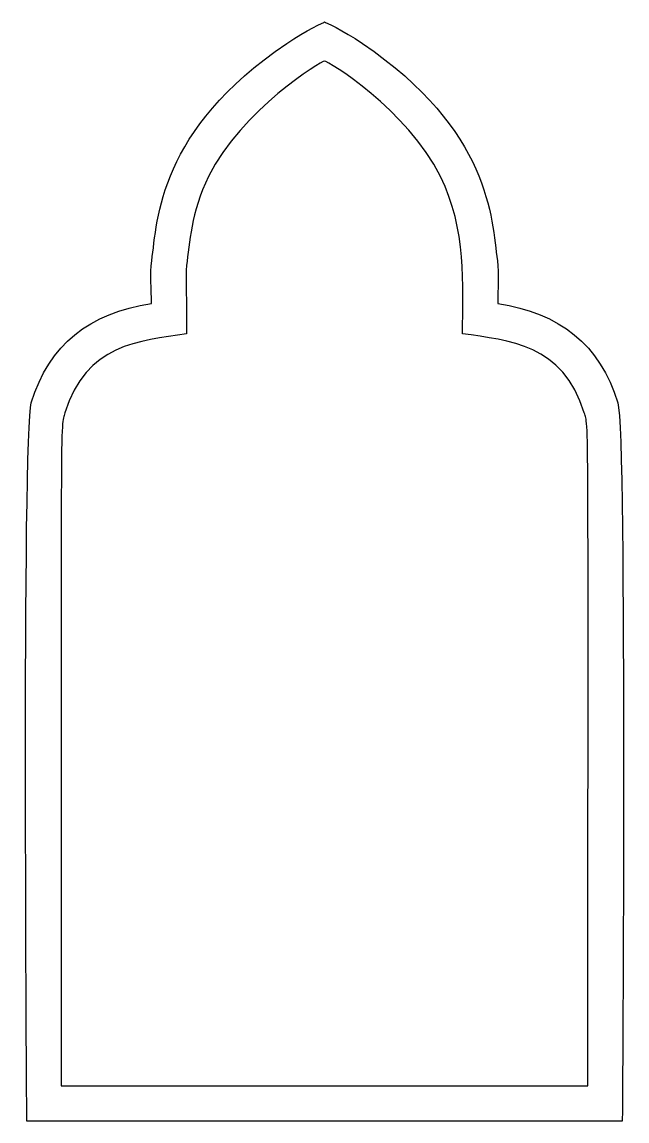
# Model space of a CAD drawing. Header units: millimetres. Extents: x -49 to 49, y -88 to 89.
import ezdxf

# ---------------------------------------------------------------- set-up
doc = ezdxf.new("R2010")
doc.units = ezdxf.units.MM
doc.header["$MEASUREMENT"] = 0
doc.layers.add('layer 1', color=7, linetype='Continuous')

msp = doc.modelspace()

# ---------------------------------------------------------------- linework, layer by layer
at = {"layer": 'layer 1', "color": 250}
for points, knots in [([(47.2687, 27.2838), (44.4288, 36.643), (37.8813, 41.723), (27.947, 43.2364), (27.947, 43.2364), (27.947, 45.6001), (28.1869, 47.8931), (27.8941, 50.1156), (27.8941, 50.1156), (26.9981, 56.9101), (26.7617, 71.0706), (6.1948, 85.0618), (6.1948, 85.0618), (3.0205, 87.2232), (0.1093, 88.5014), (0.1093, 88.5014), (0.1093, 88.5014), (0.1093, 88.5014), (-2.8773, 87.1721), (-5.9761, 85.0618), (-5.9761, 85.0618), (-26.5431, 71.0706), (-26.7795, 56.9101), (-27.6756, 50.1156), (-27.6756, 50.1156), (-27.9684, 47.8931), (-27.7285, 45.6001), (-27.7285, 43.2364), (-27.7285, 43.2364), (-37.6628, 41.723), (-44.2102, 36.643), (-47.0501, 27.2838), (-47.0501, 27.2838), (-48.5502, 22.3478), (-47.7858, -87.8195), (-47.7627, -88.1945), (-47.7627, -88.1945), (-47.7627, -88.1945), (47.9813, -88.1945), (47.9813, -88.1945), (47.9813, -88.1945), (48.0042, -87.8195), (48.745, 22.425), (47.2687, 27.2838)], [0, 0, 0, 0, 0.08333333, 0.08333333, 0.08333333, 0.08333333, 0.16666667, 0.16666667, 0.16666667, 0.16666667, 0.25, 0.25, 0.25, 0.25, 0.33333333, 0.33333333, 0.33333333, 0.33333333, 0.41666667, 0.41666667, 0.41666667, 0.41666667, 0.5, 0.5, 0.5, 0.5, 0.58333333, 0.58333333, 0.58333333, 0.58333333, 0.66666667, 0.66666667, 0.66666667, 0.66666667, 0.75, 0.75, 0.75, 0.75, 0.83333333, 0.83333333, 0.83333333, 0.83333333, 1, 1, 1, 1]), ([(42.4533, -82.55), (42.4533, -82.55), (-42.2347, -82.55), (-42.2347, -82.55), (-42.2347, -82.55), (-42.2555, 28.8403), (-42.3985, 23.1465), (-41.649, 25.6434), (-41.649, 25.6434), (-38.2876, 36.7217), (-29.663, 37.2315), (-22.0841, 38.3857), (-22.0841, 38.3857), (-22.0841, 47.8656), (-22.2865, 47.8201), (-22.0805, 49.3748), (-22.0805, 49.3748), (-21.5987, 52.8906), (-21.4186, 57.8464), (-18.535, 63.6799), (-18.535, 63.6799), (-13.2979, 74.2657), (-0.2445, 82.4223), (0.1093, 82.1866), (0.1093, 82.1866), (0.4621, 82.4216), (13.4976, 74.3038), (18.7536, 63.6799), (18.7536, 63.6799), (22.9679, 55.1536), (22.3026, 46.2008), (22.3026, 38.3857), (22.3026, 38.3857), (29.7134, 37.2569), (38.4803, 36.8067), (41.8676, 25.6434), (41.8676, 25.6434), (42.6155, 23.151), (42.4741, 29.3384), (42.4533, -82.55)], [0, 0, 0, 0, 0.09090909, 0.09090909, 0.09090909, 0.09090909, 0.18181818, 0.18181818, 0.18181818, 0.18181818, 0.27272727, 0.27272727, 0.27272727, 0.27272727, 0.36363636, 0.36363636, 0.36363636, 0.36363636, 0.45454545, 0.45454545, 0.45454545, 0.45454545, 0.54545455, 0.54545455, 0.54545455, 0.54545455, 0.63636364, 0.63636364, 0.63636364, 0.63636364, 0.72727273, 0.72727273, 0.72727273, 0.72727273, 0.81818182, 0.81818182, 0.81818182, 0.81818182, 1, 1, 1, 1])]:
    msp.add_open_spline(points, degree=3, knots=knots, dxfattribs=at)

doc.saveas('drawing.dxf')
